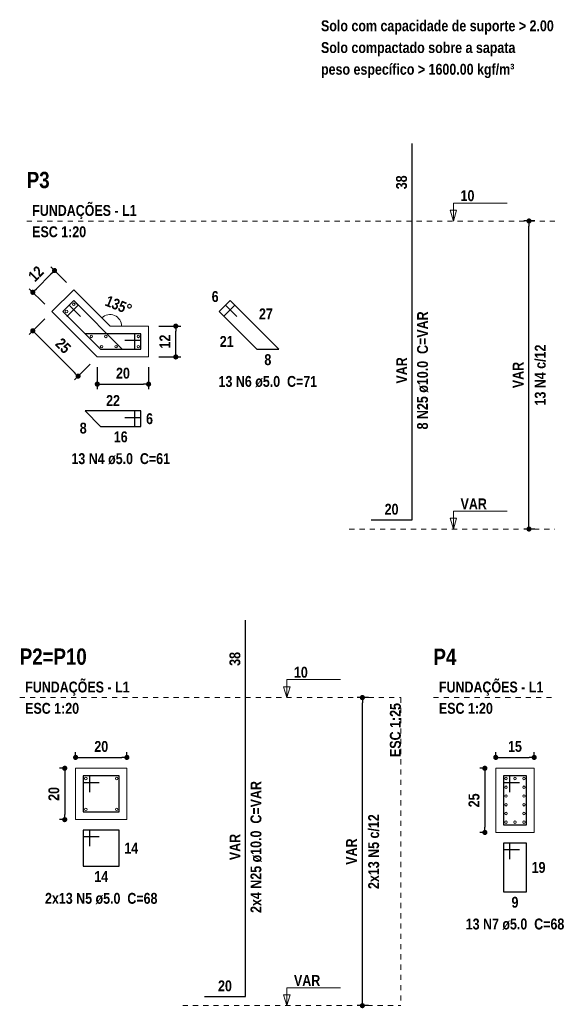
# Model space of a CAD drawing. Header units: millimetres. Extents: x 2249 to 2676, y -663 to -441.
# Drawn here: x 2340.49 to 2350.79, y -576.28 to -557.02 of the extents above; entities that cross this region are included whole.
import ezdxf

# ---------------------------------------------------------------- set-up
doc = ezdxf.new("R2010")
doc.units = ezdxf.units.MM
doc.header["$LTSCALE"] = 0.5
doc.header["$MEASUREMENT"] = 0
doc.header["$PDMODE"] = 34
doc.linetypes.add('DOT2', pattern=[3.175, 0, -3.175])
doc.layers.get('0').update_dxf_attribs({"linetype": 'CONTINUOUS'})
doc.layers.get('DEFPOINTS').update_dxf_attribs({"linetype": 'CONTINUOUS'})
for name, color, linetype, lineweight in [('Descrição da armadura', 7, 'CONTINUOUS', 5), ('DT-Barras na forma', 2, 'CONTINUOUS', 30), ('DT-Barras no corte', 5, 'CONTINUOUS', 5), ('DT-Barras rebatidas', 2, 'CONTINUOUS', 30), ('DT-Cotas', 9, 'CONTINUOUS', 5), ('DT-Forma', 5, 'CONTINUOUS', 5), ('DT-Pontilhado', 9, 'DOT2', 5), ('DT-Textos', 7, 'CONTINUOUS', 5), ('DT-Título', 3, 'CONTINUOUS', 20), ('Textos armaduras', 7, 'CONTINUOUS', 5)]:
    doc.layers.add(name, color=color, linetype=linetype, lineweight=lineweight)
doc.styles.add('ARIAL', font='ARIALNB.TTF')
doc.dimstyles.new('UM_20.000000', dxfattribs={"dimtxt": 0.18, "dimasz": 0.1, "dimexe": 0.1, "dimexo": 0.2, "dimgap": 0, "dimtad": 1, "dimtih": 1, "dimtoh": 1, "dimdec": 1, "dimlfac": 20, "dimzin": 0, "dimdsep": 46, "dimtxsty": 'Standard', "dimblk": 'CLOSED', "dimblk1": 'CLOSED', "dimblk2": 'CLOSED', "dimcen": 0.09, "dimdle": 0.1, "dimadec": 1, "dimazin": 2, "dimtfac": 1, "dimtdec": 4, "dimtofl": 0, "dimtmove": 0, "dimatfit": 3, "dimldrblk": 'CLOSED', "dimfxl": 1, "dimtolj": 1, "dimarcsym": 0})
doc.dimstyles.new('UM_25.000000', dxfattribs={"dimtxt": 0.18, "dimasz": 0.1, "dimexe": 0.1, "dimexo": 0.2, "dimgap": 0, "dimtad": 1, "dimtih": 1, "dimtoh": 1, "dimdec": 1, "dimlfac": 25, "dimzin": 0, "dimdsep": 46, "dimtxsty": 'Standard', "dimblk": 'CLOSED', "dimblk1": 'CLOSED', "dimblk2": 'CLOSED', "dimcen": 0.09, "dimdle": 0.1, "dimadec": 1, "dimazin": 2, "dimtfac": 1, "dimtdec": 4, "dimtofl": 0, "dimtmove": 0, "dimatfit": 3, "dimldrblk": 'CLOSED', "dimfxl": 1, "dimtolj": 1, "dimarcsym": 0})

# ---------------------------------------------------------------- blocks, each defined once
blk = doc.blocks.new('_Dot')
at = {"color": 0, "linetype": 'ByBlock', "lineweight": -2}
blk.add_line((-0.5, 0), (-1, 0), dxfattribs=at)
at = {"color": 0, "linetype": 'ByBlock', "const_width": 0.5}
blk.add_lwpolyline([(-0.25, 0, 1), (0.25, 0, 1)], format="xyb", close=True, dxfattribs=at)
blk = doc.blocks.new('*D189')
at = {"layer": 'DEFPOINTS', "color": 0, "transparency": 16777216}
for p in [(2341.545, -562.283), (2340.746, -562.333), (2341.12, -562.708)]:
    blk.add_point(p, dxfattribs=at)
at = {"layer": 'DT-Cotas', "color": 0, "lineweight": -2, "transparency": 16777216}
for p, q in [((2341.403, -562.142), (2341.1, -561.838)), ((2341.1, -561.98), (2340.817, -562.263)), ((2340.979, -562.566), (2340.675, -562.263))]:
    blk.add_line(p, q, dxfattribs=at)
at = {"layer": 'DT-Cotas', "color": 0, "lineweight": -2, "transparency": 16777216, "xscale": 0.1, "yscale": 0.1, "zscale": 0.1}
for p, rotation in [((2341.17, -561.909), 44.99999999998465), ((2340.746, -562.333), 224.9999999999847)]:
    blk.add_blockref('_Dot', p, dxfattribs=dict(at, rotation=rotation))
at = {"layer": 'DT-Cotas', "transparency": 16777216, "insert": (2340.808, -561.971), "char_height": 0.2118, "attachment_point": 5, "rotation": 45, "style": 'ARIAL'}
blk.add_mtext('\\A1;12', dxfattribs=at)
blk = doc.blocks.new('DOT')
at = {"color": 210}
for p, q in [((-1, 0), (1, 0)), ((0, 1), (0, -1))]:
    blk.add_line(p, q, dxfattribs=at)
blk.add_circle((0, 0), 0.25, dxfattribs=at)
blk = doc.blocks.new('*D190')
at = {"layer": 'DEFPOINTS', "color": 0, "transparency": 16777216}
for p in [(2341.12, -562.708), (2342.004, -563.592), (2341.63, -563.966)]:
    blk.add_point(p, dxfattribs=at)
at = {"layer": 'DT-Cotas', "color": 0, "lineweight": -2, "transparency": 16777216}
for p, q in [((2340.979, -562.849), (2340.675, -563.153)), ((2340.817, -563.153), (2341.559, -563.895)), ((2341.863, -563.733), (2341.559, -564.037))]:
    blk.add_line(p, q, dxfattribs=at)
at = {"layer": 'DT-Cotas', "color": 0, "lineweight": -2, "transparency": 16777216, "xscale": 0.1, "yscale": 0.1, "zscale": 0.1}
for p, rotation in [((2340.746, -563.082), 135.0000324113938), ((2341.63, -563.966), 315.0000324113938)]:
    blk.add_blockref('_Dot', p, dxfattribs=dict(at, rotation=rotation))
at = {"layer": 'DT-Cotas', "transparency": 16777216, "insert": (2341.338, -563.374), "char_height": 0.2118, "attachment_point": 5, "rotation": 315, "style": 'ARIAL'}
blk.add_mtext('\\A1;25', dxfattribs=at)
blk = doc.blocks.new('*D191')
at = {"layer": 'DEFPOINTS', "color": 0, "transparency": 16777216}
for p in [(2342.004, -563.592), (2343.004, -563.592), (2343.004, -564.121)]:
    blk.add_point(p, dxfattribs=at)
at = {"layer": 'DT-Cotas', "color": 0, "lineweight": -2, "transparency": 16777216}
for p, q in [((2342.004, -563.792), (2342.004, -564.221)), ((2343.004, -563.792), (2343.004, -564.221)), ((2342.104, -564.121), (2342.904, -564.121))]:
    blk.add_line(p, q, dxfattribs=at)
at = {"layer": 'DT-Cotas', "color": 0, "lineweight": -2, "transparency": 16777216, "xscale": 0.1, "yscale": 0.1, "zscale": 0.1, "rotation": 180}
blk.add_blockref('_Dot', (2342.004, -564.121), dxfattribs=at)
at = {"layer": 'DT-Cotas', "color": 0, "lineweight": -2, "transparency": 16777216, "xscale": 0.1, "yscale": 0.1, "zscale": 0.1}
blk.add_blockref('_Dot', (2343.004, -564.121), dxfattribs=at)
at = {"layer": 'DT-Cotas', "transparency": 16777216, "insert": (2342.504, -563.909), "char_height": 0.2118, "attachment_point": 5, "style": 'ARIAL'}
blk.add_mtext('\\A1;20', dxfattribs=at)
blk = doc.blocks.new('*D192')
at = {"layer": 'DEFPOINTS', "color": 0, "transparency": 16777216}
for p in [(2343.004, -562.992), (2343.534, -562.992), (2343.004, -563.592)]:
    blk.add_point(p, dxfattribs=at)
at = {"layer": 'DT-Cotas', "color": 0, "lineweight": -2, "transparency": 16777216}
for p, q in [((2343.204, -562.992), (2343.634, -562.992)), ((2343.534, -563.492), (2343.534, -563.092)), ((2343.204, -563.592), (2343.634, -563.592))]:
    blk.add_line(p, q, dxfattribs=at)
at = {"layer": 'DT-Cotas', "color": 0, "lineweight": -2, "transparency": 16777216, "xscale": 0.1, "yscale": 0.1, "zscale": 0.1}
for p, rotation in [((2343.534, -562.992), 90), ((2343.534, -563.592), 270)]:
    blk.add_blockref('_Dot', p, dxfattribs=dict(at, rotation=rotation))
at = {"layer": 'DT-Cotas', "transparency": 16777216, "insert": (2343.322, -563.292), "char_height": 0.2118, "attachment_point": 5, "rotation": 90, "style": 'ARIAL'}
blk.add_mtext('\\A1;12', dxfattribs=at)
blk = doc.blocks.new('*D193')
at = {"layer": 'DEFPOINTS', "color": 0, "transparency": 16777216}
for p in [(2350.419, -560.944), (2350.736, -560.944), (2350.736, -566.944)]:
    blk.add_point(p, dxfattribs=at)
at = {"layer": 'DT-Cotas', "color": 0, "lineweight": -2, "transparency": 16777216}
for p, q in [((2350.536, -560.944), (2350.319, -560.944)), ((2350.419, -566.844), (2350.419, -561.044)), ((2350.536, -566.944), (2350.319, -566.944))]:
    blk.add_line(p, q, dxfattribs=at)
at = {"layer": 'DT-Cotas', "color": 0, "lineweight": -2, "transparency": 16777216, "xscale": 0.1, "yscale": 0.1, "zscale": 0.1}
for p, rotation in [((2350.419, -560.944), 90), ((2350.419, -566.944), 270)]:
    blk.add_blockref('_Dot', p, dxfattribs=dict(at, rotation=rotation))
at = {"layer": 'DT-Cotas', "transparency": 16777216, "insert": (2350.207, -563.944), "char_height": 0.2118, "attachment_point": 5, "rotation": 90, "style": 'ARIAL'}
blk.add_mtext('\\A1;VAR', dxfattribs=at)
blk = doc.blocks.new('*D143')
at = {"layer": 'DEFPOINTS', "color": 0, "transparency": 16777216}
for p in [(2341.581, -571.603), (2341.369, -572.603), (2341.581, -572.603)]:
    blk.add_point(p, dxfattribs=at)
at = {"layer": 'DT-Cotas', "color": 0, "lineweight": -2, "transparency": 16777216}
for p, q in [((2341.381, -571.603), (2341.269, -571.603)), ((2341.369, -571.703), (2341.369, -572.503)), ((2341.381, -572.603), (2341.269, -572.603))]:
    blk.add_line(p, q, dxfattribs=at)
at = {"layer": 'DT-Cotas', "color": 0, "lineweight": -2, "transparency": 16777216, "xscale": 0.1, "yscale": 0.1, "zscale": 0.1}
for p, rotation in [((2341.369, -571.603), 90), ((2341.369, -572.603), 270)]:
    blk.add_blockref('_Dot', p, dxfattribs=dict(at, rotation=rotation))
at = {"layer": 'DT-Cotas', "transparency": 16777216, "insert": (2341.157, -572.103), "char_height": 0.2118, "attachment_point": 5, "rotation": 90, "style": 'ARIAL'}
blk.add_mtext('\\A1;20', dxfattribs=at)
blk = doc.blocks.new('*D144')
at = {"layer": 'DEFPOINTS', "color": 0, "transparency": 16777216}
for p in [(2342.581, -571.391), (2341.581, -571.603), (2342.581, -571.603)]:
    blk.add_point(p, dxfattribs=at)
at = {"layer": 'DT-Cotas', "color": 0, "lineweight": -2, "transparency": 16777216}
for p, q in [((2341.581, -571.403), (2341.581, -571.291)), ((2342.581, -571.403), (2342.581, -571.291)), ((2341.681, -571.391), (2342.481, -571.391))]:
    blk.add_line(p, q, dxfattribs=at)
at = {"layer": 'DT-Cotas', "color": 0, "lineweight": -2, "transparency": 16777216, "xscale": 0.1, "yscale": 0.1, "zscale": 0.1, "rotation": 180}
blk.add_blockref('_Dot', (2341.581, -571.391), dxfattribs=at)
at = {"layer": 'DT-Cotas', "color": 0, "lineweight": -2, "transparency": 16777216, "xscale": 0.1, "yscale": 0.1, "zscale": 0.1}
blk.add_blockref('_Dot', (2342.581, -571.391), dxfattribs=at)
at = {"layer": 'DT-Cotas', "transparency": 16777216, "insert": (2342.081, -571.179), "char_height": 0.2118, "attachment_point": 5, "rotation": 0.0057, "style": 'ARIAL'}
blk.add_mtext('\\A1;20', dxfattribs=at)
blk = doc.blocks.new('*D145')
at = {"layer": 'DEFPOINTS', "color": 0, "transparency": 16777216}
for p in [(2347.171, -570.226), (2347.489, -570.226), (2347.489, -576.226)]:
    blk.add_point(p, dxfattribs=at)
at = {"layer": 'DT-Cotas', "color": 0, "lineweight": -2, "transparency": 16777216}
for p, q in [((2347.289, -570.226), (2347.071, -570.226)), ((2347.171, -576.126), (2347.171, -570.326)), ((2347.289, -576.226), (2347.071, -576.226))]:
    blk.add_line(p, q, dxfattribs=at)
at = {"layer": 'DT-Cotas', "color": 0, "lineweight": -2, "transparency": 16777216, "xscale": 0.1, "yscale": 0.1, "zscale": 0.1}
for p, rotation in [((2347.171, -570.226), 90), ((2347.171, -576.226), 270)]:
    blk.add_blockref('_Dot', p, dxfattribs=dict(at, rotation=rotation))
at = {"layer": 'DT-Cotas', "transparency": 16777216, "insert": (2346.959, -573.226), "char_height": 0.2118, "attachment_point": 5, "rotation": 90, "style": 'ARIAL'}
blk.add_mtext('\\A1;VAR', dxfattribs=at)
blk = doc.blocks.new('*D146')
at = {"layer": 'DEFPOINTS', "color": 0, "transparency": 16777216}
for p in [(2349.771, -571.603), (2349.559, -572.853), (2349.771, -572.853)]:
    blk.add_point(p, dxfattribs=at)
at = {"layer": 'DT-Cotas', "color": 0, "lineweight": -2, "transparency": 16777216}
for p, q in [((2349.571, -571.603), (2349.459, -571.603)), ((2349.559, -571.703), (2349.559, -572.753)), ((2349.571, -572.853), (2349.459, -572.853))]:
    blk.add_line(p, q, dxfattribs=at)
at = {"layer": 'DT-Cotas', "color": 0, "lineweight": -2, "transparency": 16777216, "xscale": 0.1, "yscale": 0.1, "zscale": 0.1}
for p, rotation in [((2349.559, -571.603), 90), ((2349.559, -572.853), 270)]:
    blk.add_blockref('_Dot', p, dxfattribs=dict(at, rotation=rotation))
at = {"layer": 'DT-Cotas', "transparency": 16777216, "insert": (2349.348, -572.228), "char_height": 0.2118, "attachment_point": 5, "rotation": 90, "style": 'ARIAL'}
blk.add_mtext('\\A1;25', dxfattribs=at)
blk = doc.blocks.new('*D147')
at = {"layer": 'DEFPOINTS', "color": 0, "transparency": 16777216}
for p in [(2350.521, -571.391), (2349.771, -571.603), (2350.521, -571.603)]:
    blk.add_point(p, dxfattribs=at)
at = {"layer": 'DT-Cotas', "color": 0, "lineweight": -2, "transparency": 16777216}
for p, q in [((2349.771, -571.403), (2349.771, -571.291)), ((2350.521, -571.403), (2350.521, -571.291)), ((2349.871, -571.391), (2350.421, -571.391))]:
    blk.add_line(p, q, dxfattribs=at)
at = {"layer": 'DT-Cotas', "color": 0, "lineweight": -2, "transparency": 16777216, "xscale": 0.1, "yscale": 0.1, "zscale": 0.1, "rotation": 180}
blk.add_blockref('_Dot', (2349.771, -571.391), dxfattribs=at)
at = {"layer": 'DT-Cotas', "color": 0, "lineweight": -2, "transparency": 16777216, "xscale": 0.1, "yscale": 0.1, "zscale": 0.1}
blk.add_blockref('_Dot', (2350.521, -571.391), dxfattribs=at)
at = {"layer": 'DT-Cotas', "transparency": 16777216, "insert": (2350.146, -571.179), "char_height": 0.2118, "attachment_point": 5, "rotation": 0.0057, "style": 'ARIAL'}
blk.add_mtext('\\A1;15', dxfattribs=at)

msp = doc.modelspace()

# ---------------------------------------------------------------- linework, layer by layer
at = {"layer": 'DT-Barras na forma'}
for points in [[(2341.4121, -562.8049), (2341.6331, -562.5839), (2341.5447, -562.4955), (2341.3325, -562.7077), (2342.0664, -563.4415), (2342.4907, -563.4415), (2341.5447, -562.4955), (2341.4563, -562.5839), (2341.6773, -562.8049)], [(2342.5418, -563.2665), (2342.8543, -563.2665), (2342.8543, -563.1415), (2341.7664, -563.1415), (2342.0664, -563.4415), (2342.8543, -563.4415), (2342.8543, -563.1415), (2342.7293, -563.1415), (2342.7293, -563.454)], [(2341.8555, -572.0655), (2341.8555, -571.753), (2341.7305, -571.753), (2341.7305, -572.453), (2342.4305, -572.453), (2342.4305, -571.753), (2341.7305, -571.753), (2341.7305, -571.878), (2342.043, -571.878)], [(2350.0463, -572.0655), (2350.0463, -571.753), (2349.9213, -571.753), (2349.9213, -572.703), (2350.3713, -572.703), (2350.3713, -571.753), (2349.9213, -571.753), (2349.9213, -571.878), (2350.2338, -571.878)]]:
    msp.add_lwpolyline(points, dxfattribs=at)
at = {"layer": 'DT-Barras no corte'}
for centre in [(2341.4032, -562.7077), (2341.5447, -562.5662), (2341.8871, -563.1915), (2342.17, -563.1915), (2342.8043, -563.1915), (2342.0871, -563.3915), (2342.37, -563.3915), (2342.8043, -563.3915), (2341.7805, -571.803), (2342.3805, -571.803), (2349.9713, -571.803), (2349.9713, -571.973), (2350.1463, -571.803), (2350.3213, -571.803), (2350.3213, -571.973), (2349.9713, -572.143), (2350.3213, -572.143), (2349.9713, -572.313), (2350.3213, -572.313), (2341.7805, -572.403), (2342.3805, -572.403), (2349.9713, -572.483), (2350.3213, -572.483), (2349.9713, -572.653), (2350.1463, -572.653), (2350.3213, -572.653)]:
    msp.add_circle(centre, 0.025, dxfattribs=at)
at = {"layer": 'DT-Barras rebatidas'}
for p, q in [((2348.1403, -560.9444), (2348.1403, -559.4377)), ((2348.1403, -566.7644), (2348.1403, -560.9444)), ((2344.5943, -562.4955), (2344.3822, -562.7077)), ((2344.5943, -562.4955), (2344.5059, -562.5839)), ((2344.6827, -562.5839), (2344.5943, -562.4955)), ((2345.5403, -563.4415), (2344.5943, -562.4955)), ((2344.3822, -562.7077), (2345.1161, -563.4415)), ((2344.4617, -562.8049), (2344.6827, -562.5839)), ((2344.5059, -562.5839), (2344.7269, -562.8049)), ((2345.1161, -563.4415), (2345.5403, -563.4415)), ((2342.8543, -564.6446), (2341.7664, -564.6446)), ((2341.7664, -564.6446), (2342.0664, -564.9446)), ((2342.5418, -564.7696), (2342.8543, -564.7696)), ((2342.8543, -564.6446), (2342.7293, -564.6446)), ((2342.7293, -564.6446), (2342.7293, -564.9571)), ((2342.8543, -564.7696), (2342.8543, -564.6446)), ((2342.8543, -564.9446), (2342.8543, -564.6446)), ((2342.0664, -564.9446), (2342.8543, -564.9446)), ((2347.3403, -566.7644), (2348.1403, -566.7644)), ((2344.8926, -570.2263), (2344.8926, -568.7196)), ((2344.8926, -576.0463), (2344.8926, -570.2263)), ((2341.8555, -572.8089), (2341.7305, -572.8089)), ((2341.7305, -572.8089), (2341.7305, -573.5089)), ((2342.4305, -572.8089), (2341.7305, -572.8089)), ((2341.7305, -572.8089), (2341.7305, -572.9339)), ((2341.8555, -573.1214), (2341.8555, -572.8089)), ((2342.4305, -573.5089), (2342.4305, -572.8089)), ((2341.7305, -572.9339), (2342.043, -572.9339)), ((2350.0463, -573.0589), (2349.9213, -573.0589)), ((2349.9213, -573.0589), (2349.9213, -574.0089)), ((2350.3713, -573.0589), (2349.9213, -573.0589)), ((2349.9213, -573.0589), (2349.9213, -573.1839)), ((2350.0463, -573.3714), (2350.0463, -573.0589)), ((2350.3713, -574.0089), (2350.3713, -573.0589)), ((2349.9213, -573.1839), (2350.2338, -573.1839)), ((2341.7305, -573.5089), (2342.4305, -573.5089)), ((2349.9213, -574.0089), (2350.3713, -574.0089)), ((2344.0926, -576.0463), (2344.8926, -576.0463))]:
    msp.add_line(p, q, dxfattribs=at)
at = {"layer": 'DT-Cotas'}
msp.add_arc((2342.2528, -562.9915), 0.2254, 0, 135, dxfattribs=at)
at = {"layer": 'DT-Forma'}
for points in [[(2342.0043, -563.5915), (2343.0043, -563.5915), (2343.0043, -562.9915), (2342.2528, -562.9915), (2341.5447, -562.2834), (2341.1204, -562.7077), (2342.0043, -563.5915)], [(2341.5805, -572.603), (2341.5805, -571.603), (2342.5805, -571.603), (2342.5805, -572.603), (2341.5805, -572.603)], [(2349.7713, -572.853), (2349.7713, -571.603), (2350.5213, -571.603), (2350.5213, -572.853), (2349.7713, -572.853)]]:
    msp.add_lwpolyline(points, close=True, dxfattribs=at)
at = {"layer": 'DT-Pontilhado', "ltscale": 0.05}
for p, q in [((2340.6286, -560.9444), (2351.7954, -560.9444)), ((2346.9167, -566.9444), (2351.7954, -566.9444)), ((2340.492, -570.2263), (2347.9224, -570.2263)), ((2347.9224, -570.2263), (2347.9224, -576.2263)), ((2348.5578, -570.2263), (2355.9881, -570.2263)), ((2343.669, -576.2263), (2347.9224, -576.2263))]:
    msp.add_line(p, q, dxfattribs=at)
at = {"layer": 'DT-Textos'}
for points in [[(2348.9451, -560.9444), (2349.0087, -560.7326), (2348.8816, -560.7326), (2348.9451, -560.9444), (2348.9451, -560.5944), (2349.9951, -560.5944)], [(2348.9451, -566.9444), (2349.0087, -566.7326), (2348.8816, -566.7326), (2348.9451, -566.9444), (2348.9451, -566.5944), (2349.9951, -566.5944)], [(2345.6975, -570.2263), (2345.761, -570.0145), (2345.6339, -570.0145), (2345.6975, -570.2263), (2345.6975, -569.8763), (2346.7475, -569.8763)], [(2345.6975, -576.2263), (2345.761, -576.0145), (2345.6339, -576.0145), (2345.6975, -576.2263), (2345.6975, -575.8763), (2346.7475, -575.8763)]]:
    msp.add_lwpolyline(points, dxfattribs=at)

# ---------------------------------------------------------------- texts
at = {"layer": 'Descrição da armadura', "char_height": 0.2118, "attachment_point": 8, "rotation": 90.00021, "line_spacing_factor": 0.9, "style": 'ARIAL'}
for s, insert, width in [('8 N25 ø10.0  C=VAR', (2348.4576, -563.8543), 4.57488), ('13 N4 c/12', (2350.7504, -563.9444), 2.5816), ('2x4 N25 ø10.0  C=VAR', (2345.2106, -573.1362), 5.0832), ('2x13 N5 c/12', (2347.5028, -573.2263), 3.08992)]:
    msp.add_mtext(s, dxfattribs=dict(at, insert=insert, width=width))
at = {"layer": 'Descrição da armadura', "char_height": 0.2118, "attachment_point": 8, "line_spacing_factor": 0.9, "style": 'ARIAL'}
for s, insert, width in [('13 N6 ø5.0  C=71', (2345.3285, -564.1824), 4.06656), ('13 N4 ø5.0  C=61', (2342.4605, -565.6864), 4.06656), ('2x13 N5 ø5.0  C=68', (2342.0805, -574.2503), 4.57488), ('13 N7 ø5.0  C=68', (2350.1465, -574.7503), 4.06656)]:
    msp.add_mtext(s, dxfattribs=dict(at, insert=insert, width=width))
at = {"layer": 'DT-Cotas', "insert": (2342.3797, -562.6855), "char_height": 0.2118, "width": 1.01664, "attachment_point": 8, "rotation": 337.99842, "line_spacing_factor": 0.798, "style": 'ARIAL'}
msp.add_mtext('135°', dxfattribs=at)
at = {"layer": 'DT-Textos', "char_height": 0.2118, "attachment_point": 7, "line_spacing_factor": 0.798, "style": 'ARIAL'}
for s, insert, width in [('Solo com capacidade de suporte > 2.00 kgf/cm²', (2346.3649, -557.3133), 11.4372), ('Solo compactado sobre a sapata', (2346.3649, -557.7363), 7.6248), ('peso específico > 1600.00 kgf/m³', (2346.3649, -558.1603), 8.13312), ('10', (2349.0855, -560.5594), 0.50832), ('FUNDAÇÕES - L1', (2340.7345, -560.9083), 3.55824), ('ESC 1:20', (2340.7345, -561.2624), 2.03328), ('VAR', (2349.0855, -566.5594), 0.76248), ('10', (2345.8375, -569.8413), 0.50832), ('FUNDAÇÕES - L1', (2340.5975, -570.1902), 3.55824), ('FUNDAÇÕES - L1', (2348.6635, -570.1902), 3.55824), ('ESC 1:20', (2340.5975, -570.5443), 2.03328), ('ESC 1:20', (2348.6635, -570.5443), 2.03328), ('VAR', (2345.8375, -575.8413), 0.76248)]:
    msp.add_mtext(s, dxfattribs=dict(at, insert=insert, width=width))
at = {"layer": 'DT-Textos', "insert": (2347.9226, -570.3322), "char_height": 0.2118, "width": 2.03328, "attachment_point": 9, "rotation": 90.00021, "line_spacing_factor": 0.798, "style": 'ARIAL'}
msp.add_mtext('ESC 1:25', dxfattribs=at)
at = {"layer": 'DT-Título', "char_height": 0.3177, "attachment_point": 7, "line_spacing_factor": 0.798, "style": 'ARIAL'}
for s, insert, width in [('P3', (2340.6285, -560.3095), 0.76248), ('P2=P10', (2340.4925, -569.5914), 2.28744), ('P4', (2348.5575, -569.5914), 0.76248)]:
    msp.add_mtext(s, dxfattribs=dict(at, insert=insert, width=width))
at = {"layer": 'Textos armaduras', "char_height": 0.2118, "attachment_point": 8, "rotation": 90.00021, "line_spacing_factor": 0.9, "style": 'ARIAL'}
for s, insert, width in [('38', (2348.043, -560.1911), 0.90832), ('VAR', (2348.043, -563.8544), 1.16248), ('38', (2344.7953, -569.473), 0.90832), ('VAR', (2344.7953, -573.1363), 1.16248)]:
    msp.add_mtext(s, dxfattribs=dict(at, insert=insert, width=width))
at = {"layer": 'Textos armaduras', "char_height": 0.2118, "line_spacing_factor": 0.9, "style": 'ARIAL'}
for s, insert, width, attachment_point in [('6', (2344.3684, -562.5241), 0.65416, 9), ('27', (2345.1554, -562.8593), 0.90832, 7), ('21', (2344.6611, -563.1838), 0.90832, 3), ('8', (2345.3282, -563.5388), 0.65416, 2), ('22', (2342.3104, -564.5474), 0.90832, 8), ('6', (2342.9543, -564.6887), 0.65416, 1), ('8', (2341.7966, -564.8721), 0.65416, 3), ('16', (2342.4604, -565.0419), 0.90832, 2), ('20', (2347.7403, -566.6671), 0.90832, 8), ('14', (2342.5305, -573.053), 0.90832, 1), ('19', (2350.4713, -573.428), 0.90832, 1), ('14', (2342.0805, -573.6062), 0.90832, 2), ('9', (2350.1463, -574.1062), 0.65416, 2), ('20', (2344.4926, -575.949), 0.90832, 8)]:
    msp.add_mtext(s, dxfattribs=dict(at, insert=insert, width=width, attachment_point=attachment_point))

# ---------------------------------------------------------------- dimensions: what is measured, and where the dimension line sits
at = {"layer": 'DT-Cotas'}
for base, p1, p2, picture, middle in [((2350.4187, -560.9444), (2350.7364, -566.9444), (2350.7364, -560.9444), '*D193', (2350.2069, -563.9444)), ((2347.1711, -570.2263), (2347.4888, -576.2263), (2347.4888, -570.2263), '*D145', (2346.9593, -573.2263))]:
    dim = msp.add_linear_dim(base=base, p1=p1, p2=p2, angle=90, text='VAR', dimstyle='UM_25.000000', override={"dimtxt": 0.2118, "dimasz": 0.1, "dimexe": 0.1, "dimexo": 0.2, "dimtad": 1, "dimtih": 0, "dimtoh": 0, "dimdec": 1, "dimlfac": 25, "dimzin": 8, "dimtxsty": 'ARIAL', "dimblk": 'Dot', "dimblk1": 'Dot', "dimblk2": 'Dot', "dimsah": 1, "dimdle": 0.1, "dimse1": 0, "dimse2": 0, "dimclrt": 256, "dimadec": 1, "dimazin": 3, "dimtmove": 2, "dimldrblk": 'Dot'}, dxfattribs=at)
    dim.commit()
    dim.dimension.update_dxf_attribs({"geometry": picture, "text_midpoint": middle, "dimtype": 160, "text_rotation": 90})
for base, p1, p2, angle, picture, middle, dimtype, turn in [((2340.746, -562.3332), (2341.5447, -562.2834), (2341.1204, -562.7077), 225, '*D189', (2340.8084, -561.9714), 161, 45), ((2341.6299, -563.966), (2341.1204, -562.7077), (2342.0043, -563.5915), 315.00003, '*D190', (2341.3377, -563.3743), 161, -44.99997), ((2343.5338, -562.9915), (2343.0043, -563.5915), (2343.0043, -562.9915), 90, '*D192', (2343.322, -563.2915), 160, 90), ((2341.3687, -572.603), (2341.5805, -571.603), (2341.5805, -572.603), 90, '*D143', (2341.1569, -572.103), 160, 90), ((2349.5595, -572.853), (2349.7713, -571.603), (2349.7713, -572.853), 90, '*D146', (2349.3477, -572.228), 160, 90)]:
    dim = msp.add_linear_dim(base=base, p1=p1, p2=p2, angle=angle, dimstyle='UM_20.000000', override={"dimtxt": 0.2118, "dimasz": 0.1, "dimexe": 0.1, "dimexo": 0.2, "dimtad": 1, "dimtih": 0, "dimtoh": 0, "dimdec": 1, "dimlfac": 20, "dimzin": 8, "dimtxsty": 'ARIAL', "dimblk": 'Dot', "dimblk1": 'Dot', "dimblk2": 'Dot', "dimsah": 1, "dimdle": 0.1, "dimse1": 0, "dimse2": 0, "dimclrt": 256, "dimadec": 1, "dimazin": 3, "dimtmove": 2, "dimldrblk": 'Dot'}, dxfattribs=at)
    dim.commit()
    dim.dimension.update_dxf_attribs({"geometry": picture, "text_midpoint": middle, "dimtype": dimtype, "text_rotation": turn})
dim = msp.add_linear_dim(base=(2343.0043, -564.121), p1=(2342.0043, -563.5915), p2=(2343.0043, -563.5915), dimstyle='UM_20.000000', override={"dimtxt": 0.2118, "dimasz": 0.1, "dimexe": 0.1, "dimexo": 0.2, "dimtad": 1, "dimtih": 0, "dimtoh": 0, "dimdec": 1, "dimlfac": 20, "dimzin": 8, "dimtxsty": 'ARIAL', "dimblk": 'Dot', "dimblk1": 'Dot', "dimblk2": 'Dot', "dimsah": 1, "dimdle": 0.1, "dimse1": 0, "dimse2": 0, "dimclrt": 256, "dimadec": 1, "dimazin": 3, "dimtmove": 2, "dimldrblk": 'Dot'}, dxfattribs=at)
dim.commit()
dim.dimension.update_dxf_attribs({"geometry": '*D191', "text_midpoint": (2342.5043, -563.9092), "dimtype": 160})
for base, p1, p2, picture, middle in [((2342.5805, -571.3912), (2341.5805, -571.603), (2342.5805, -571.603), '*D144', (2342.0805, -571.1794)), ((2350.5213, -571.3912), (2349.7713, -571.603), (2350.5213, -571.603), '*D147', (2350.1463, -571.1794))]:
    dim = msp.add_linear_dim(base=base, p1=p1, p2=p2, dimstyle='UM_20.000000', override={"dimtxt": 0.2118, "dimasz": 0.1, "dimexe": 0.1, "dimexo": 0.2, "dimtad": 1, "dimtih": 0, "dimtoh": 0, "dimdec": 1, "dimlfac": 20, "dimzin": 8, "dimtxsty": 'ARIAL', "dimblk": 'Dot', "dimblk1": 'Dot', "dimblk2": 'Dot', "dimsah": 1, "dimdle": 0.1, "dimse1": 0, "dimse2": 0, "dimclrt": 256, "dimadec": 1, "dimazin": 3, "dimtmove": 2, "dimldrblk": 'Dot'}, dxfattribs=at)
    dim.commit()
    dim.dimension.update_dxf_attribs({"geometry": picture, "text_midpoint": middle, "dimtype": 160, "text_rotation": 0.00573})

doc.saveas('drawing.dxf')
